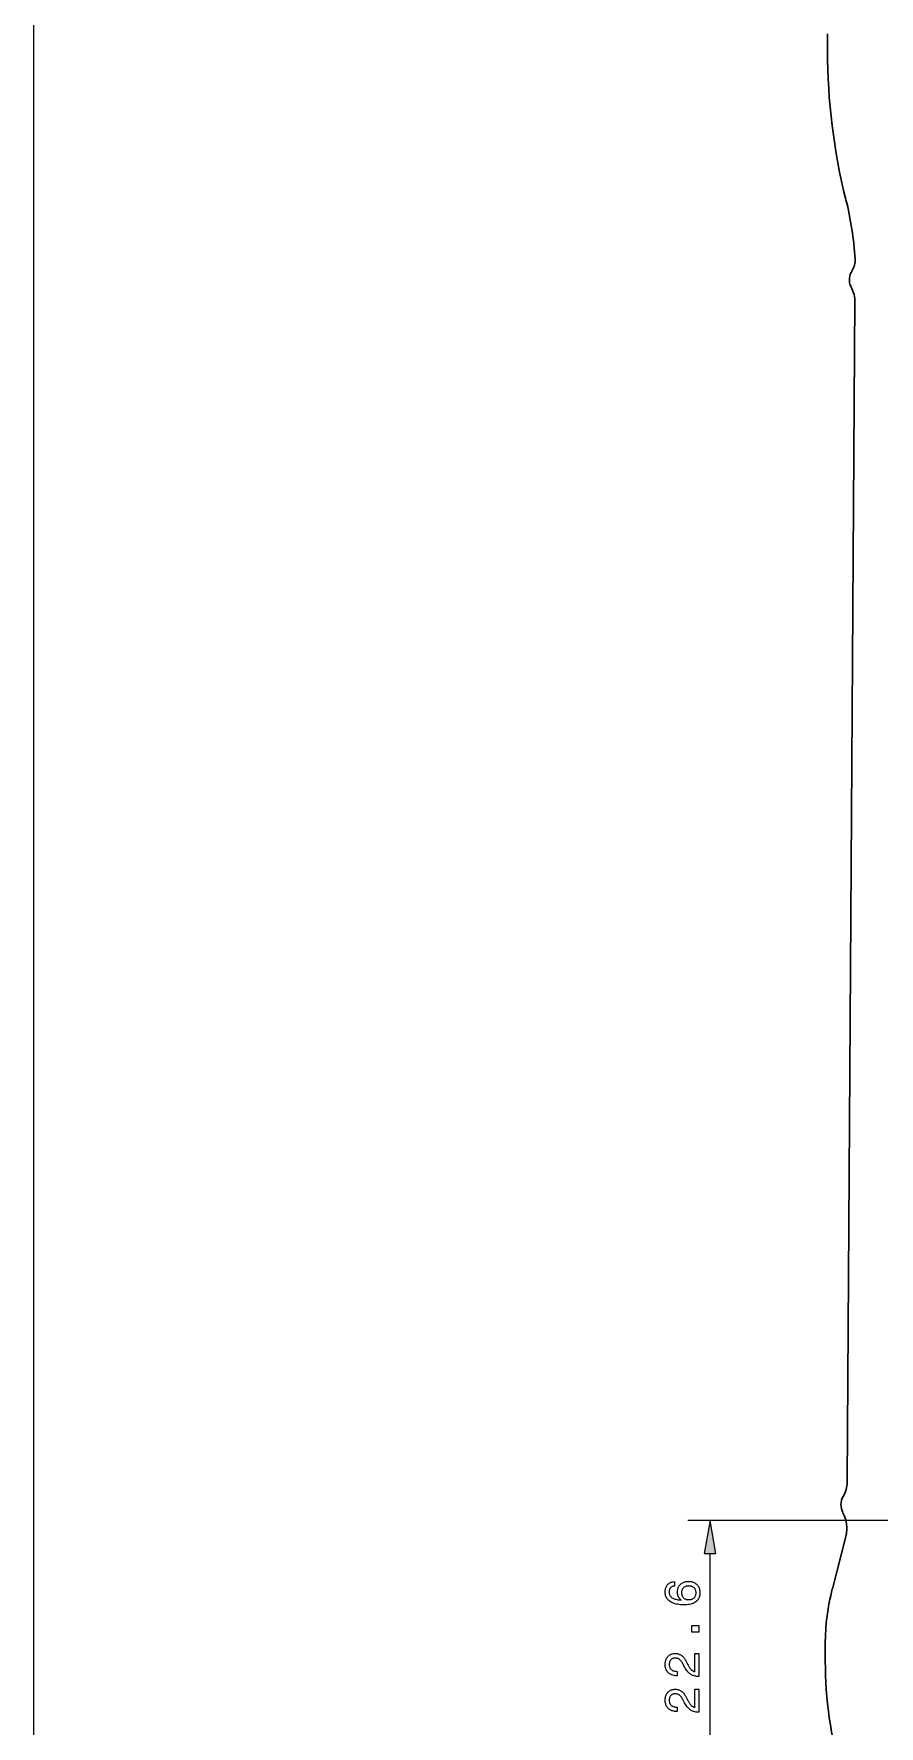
# Model space of a CAD drawing. Header units: millimetres. Extents: x 5 to 286, y 5 to 409.
# Drawn here: x 5 to 80.6, y 85.5 to 236.9 of the extents above; entities that cross this region are included whole.
import ezdxf

# ---------------------------------------------------------------- set-up
doc = ezdxf.new("R2010")
doc.units = ezdxf.units.MM
doc.header["$LTSCALE"] = 0.2
doc.layers.add('DIMENSIONS', color=2, linetype='Continuous')
doc.layers.add('OUTLINE', color=7, linetype='Continuous', lineweight=25)

msp = doc.modelspace()

# ---------------------------------------------------------------- linework, layer by layer
at = {"layer": 'DIMENSIONS', "lineweight": 13}
msp.add_line((96.06, 103.91), (63.46, 103.91), dxfattribs=at)
at = {"layer": 'DIMENSIONS', "lineweight": 13, "ltscale": 0.417282}
msp.add_line((65.46, 84.26), (65.46, 100.95), dxfattribs=at)
at = {"layer": 'DIMENSIONS', "lineweight": 13}
for points in [[(65.98, 100.95), (65.46, 103.91), (64.94, 100.95)], [(62.27, 98.44), (62.27, 98.04), (62.23, 98.04), (62.19, 98.03), (62.14, 98.02), (62.1, 98), (62.07, 97.99), (62.03, 97.97), (62, 97.95), (61.97, 97.93), (61.94, 97.91), (61.92, 97.88), (61.89, 97.85), (61.87, 97.82), (61.85, 97.79), (61.84, 97.75), (61.82, 97.71), (61.81, 97.68), (61.8, 97.63), (61.8, 97.59), (61.8, 97.55), (61.79, 97.5), (61.8, 97.43), (61.8, 97.37), (61.82, 97.31), (61.84, 97.26), (61.86, 97.21), (61.89, 97.16), (61.93, 97.11), (61.97, 97.07), (62.01, 97.03), (62.06, 96.99), (62.12, 96.96), (62.18, 96.93), (62.25, 96.9), (62.32, 96.88), (62.4, 96.86), (62.49, 96.84), (62.58, 96.82), (62.67, 96.81), (62.77, 96.8), (62.88, 96.79), (62.85, 96.82), (62.82, 96.84), (62.79, 96.87), (62.76, 96.9), (62.74, 96.93), (62.71, 96.96), (62.69, 96.99), (62.67, 97.03), (62.65, 97.06), (62.63, 97.1), (62.62, 97.14), (62.6, 97.17), (62.59, 97.21), (62.58, 97.25), (62.57, 97.29), (62.56, 97.33), (62.56, 97.37), (62.55, 97.42), (62.55, 97.46), (62.55, 97.51), (62.55, 97.59), (62.56, 97.67), (62.58, 97.75), (62.59, 97.82), (62.62, 97.89), (62.65, 97.96), (62.68, 98.02), (62.73, 98.09), (62.77, 98.14), (62.82, 98.2), (62.88, 98.25), (62.94, 98.29), (63, 98.33), (63.07, 98.37), (63.14, 98.4), (63.21, 98.42), (63.29, 98.44), (63.37, 98.45), (63.46, 98.46), (63.54, 98.46), (63.63, 98.46), (63.72, 98.45), (63.8, 98.44), (63.87, 98.42), (63.95, 98.39), (64.02, 98.36), (64.09, 98.33), (64.15, 98.28), (64.21, 98.24), (64.27, 98.18), (64.32, 98.12), (64.37, 98.06), (64.41, 98), (64.45, 97.93), (64.48, 97.86), (64.5, 97.78), (64.52, 97.7), (64.54, 97.62), (64.55, 97.53), (64.55, 97.45), (64.55, 97.34), (64.53, 97.24), (64.52, 97.15), (64.49, 97.06), (64.46, 96.98), (64.42, 96.9), (64.37, 96.83), (64.32, 96.76), (64.25, 96.7), (64.18, 96.64), (64.11, 96.58), (64.03, 96.54), (63.94, 96.49), (63.84, 96.46), (63.74, 96.43), (63.63, 96.4), (63.52, 96.38), (63.39, 96.37), (63.27, 96.36), (63.13, 96.36), (62.98, 96.36), (62.82, 96.37), (62.68, 96.38), (62.55, 96.41), (62.42, 96.43), (62.3, 96.46), (62.18, 96.5), (62.08, 96.55), (61.98, 96.6), (61.89, 96.66), (61.8, 96.72), (61.73, 96.78), (61.66, 96.86), (61.6, 96.93), (61.55, 97.01), (61.51, 97.1), (61.48, 97.19), (61.46, 97.29), (61.45, 97.39), (61.44, 97.49), (61.45, 97.58), (61.45, 97.66), (61.46, 97.73), (61.48, 97.81), (61.5, 97.87), (61.52, 97.94), (61.55, 98), (61.58, 98.06), (61.62, 98.12), (61.66, 98.17), (61.71, 98.21), (61.76, 98.26), (61.81, 98.3), (61.86, 98.33), (61.92, 98.36), (61.99, 98.38), (62.05, 98.4), (62.12, 98.42), (62.2, 98.43)], [(63.55, 98.05), (63.49, 98.04), (63.44, 98.04), (63.38, 98.03), (63.33, 98.02), (63.28, 98.01), (63.24, 97.99), (63.2, 97.97), (63.15, 97.94), (63.12, 97.91), (63.08, 97.88), (63.05, 97.85), (63.02, 97.81), (62.99, 97.78), (62.97, 97.74), (62.95, 97.7), (62.93, 97.65), (62.92, 97.61), (62.91, 97.56), (62.91, 97.51), (62.9, 97.46), (62.91, 97.4), (62.91, 97.34), (62.92, 97.29), (62.93, 97.24), (62.95, 97.19), (62.97, 97.15), (62.99, 97.11), (63.02, 97.07), (63.04, 97.03), (63.08, 97), (63.11, 96.96), (63.15, 96.93), (63.19, 96.91), (63.24, 96.89), (63.28, 96.87), (63.33, 96.85), (63.38, 96.84), (63.44, 96.83), (63.49, 96.83), (63.55, 96.83), (63.61, 96.83), (63.67, 96.83), (63.72, 96.84), (63.77, 96.85), (63.82, 96.87), (63.87, 96.89), (63.91, 96.91), (63.95, 96.93), (63.99, 96.96), (64.03, 96.99), (64.06, 97.03), (64.09, 97.06), (64.12, 97.1), (64.14, 97.14), (64.16, 97.19), (64.18, 97.23), (64.19, 97.28), (64.2, 97.33), (64.21, 97.39), (64.21, 97.44), (64.21, 97.49), (64.2, 97.54), (64.19, 97.59), (64.18, 97.64), (64.16, 97.69), (64.14, 97.73), (64.12, 97.77), (64.09, 97.81), (64.06, 97.84), (64.03, 97.88), (63.99, 97.91), (63.95, 97.94), (63.91, 97.96), (63.86, 97.99), (63.81, 98), (63.77, 98.02), (63.71, 98.03), (63.66, 98.04), (63.61, 98.04)], [(64.46, 93.91), (63.82, 93.91), (63.82, 94.5), (64.46, 94.5)], [(64.46, 89.95), (64.45, 89.95), (64.36, 89.95), (64.28, 89.96), (64.2, 89.97), (64.12, 89.99), (64.04, 90), (63.97, 90.03), (63.9, 90.05), (63.83, 90.08), (63.77, 90.12), (63.71, 90.16), (63.65, 90.2), (63.59, 90.26), (63.53, 90.31), (63.47, 90.38), (63.41, 90.45), (63.35, 90.53), (63.29, 90.61), (63.23, 90.7), (63.17, 90.8), (63.12, 90.91), (62.98, 91.16), (62.95, 91.21), (62.93, 91.25), (62.9, 91.29), (62.87, 91.32), (62.84, 91.36), (62.82, 91.39), (62.79, 91.42), (62.76, 91.45), (62.73, 91.47), (62.7, 91.5), (62.67, 91.52), (62.63, 91.53), (62.6, 91.55), (62.56, 91.56), (62.53, 91.57), (62.49, 91.58), (62.45, 91.59), (62.41, 91.6), (62.37, 91.6), (62.33, 91.6), (62.29, 91.6), (62.24, 91.59), (62.2, 91.59), (62.16, 91.58), (62.12, 91.56), (62.08, 91.54), (62.04, 91.52), (62.01, 91.5), (61.98, 91.47), (61.95, 91.44), (61.92, 91.4), (61.9, 91.37), (61.87, 91.33), (61.85, 91.29), (61.84, 91.25), (61.83, 91.2), (61.82, 91.15), (61.81, 91.11), (61.8, 91.05), (61.8, 91), (61.8, 90.95), (61.81, 90.9), (61.82, 90.85), (61.83, 90.8), (61.85, 90.76), (61.87, 90.72), (61.89, 90.68), (61.92, 90.64), (61.95, 90.6), (61.99, 90.57), (62.03, 90.54), (62.07, 90.51), (62.11, 90.49), (62.16, 90.47), (62.21, 90.45), (62.26, 90.44), (62.32, 90.43), (62.37, 90.42), (62.43, 90.42), (62.5, 90.41), (62.53, 90.41), (62.53, 90.02), (62.47, 90.02), (62.38, 90.02), (62.29, 90.03), (62.21, 90.05), (62.12, 90.07), (62.05, 90.09), (61.97, 90.12), (61.91, 90.15), (61.84, 90.19), (61.78, 90.24), (61.72, 90.29), (61.67, 90.35), (61.62, 90.41), (61.58, 90.47), (61.54, 90.54), (61.51, 90.61), (61.49, 90.68), (61.47, 90.76), (61.45, 90.85), (61.45, 90.93), (61.44, 91.02), (61.45, 91.11), (61.45, 91.19), (61.47, 91.27), (61.48, 91.35), (61.51, 91.42), (61.53, 91.49), (61.56, 91.56), (61.6, 91.62), (61.64, 91.68), (61.69, 91.74), (61.74, 91.79), (61.8, 91.84), (61.85, 91.88), (61.91, 91.91), (61.98, 91.94), (62.04, 91.97), (62.11, 91.99), (62.18, 92), (62.26, 92.01), (62.34, 92.01), (62.4, 92.01), (62.46, 92.01), (62.52, 92), (62.57, 91.99), (62.63, 91.97), (62.68, 91.95), (62.73, 91.93), (62.78, 91.91), (62.83, 91.88), (62.88, 91.85), (62.93, 91.82), (62.97, 91.78), (63.01, 91.74), (63.06, 91.7), (63.1, 91.65), (63.14, 91.6), (63.18, 91.55), (63.21, 91.49), (63.25, 91.43), (63.28, 91.36), (63.41, 91.11), (63.45, 91.04), (63.49, 90.97), (63.52, 90.91), (63.56, 90.85), (63.59, 90.8), (63.63, 90.75), (63.66, 90.7), (63.69, 90.66), (63.72, 90.63), (63.75, 90.59), (63.78, 90.56), (63.81, 90.53), (63.85, 90.51), (63.88, 90.48), (63.91, 90.46), (63.95, 90.44), (63.98, 90.42), (64.02, 90.41), (64.05, 90.4), (64.09, 90.38), (64.09, 92.01), (64.46, 92.01)], [(64.46, 86.75), (64.45, 86.75), (64.36, 86.76), (64.28, 86.76), (64.2, 86.77), (64.12, 86.79), (64.04, 86.81), (63.97, 86.83), (63.9, 86.86), (63.83, 86.89), (63.77, 86.92), (63.71, 86.96), (63.65, 87.01), (63.59, 87.06), (63.53, 87.11), (63.47, 87.18), (63.41, 87.25), (63.35, 87.33), (63.29, 87.41), (63.23, 87.5), (63.17, 87.6), (63.12, 87.71), (62.98, 87.96), (62.95, 88.01), (62.93, 88.05), (62.9, 88.09), (62.87, 88.13), (62.84, 88.16), (62.82, 88.19), (62.79, 88.22), (62.76, 88.25), (62.73, 88.28), (62.7, 88.3), (62.67, 88.32), (62.63, 88.34), (62.6, 88.35), (62.56, 88.37), (62.53, 88.38), (62.49, 88.39), (62.45, 88.39), (62.41, 88.4), (62.37, 88.4), (62.33, 88.4), (62.29, 88.4), (62.24, 88.4), (62.2, 88.39), (62.16, 88.38), (62.12, 88.36), (62.08, 88.34), (62.04, 88.32), (62.01, 88.3), (61.98, 88.27), (61.95, 88.24), (61.92, 88.21), (61.9, 88.17), (61.87, 88.13), (61.85, 88.09), (61.84, 88.05), (61.83, 88), (61.82, 87.96), (61.81, 87.91), (61.8, 87.86), (61.8, 87.8), (61.8, 87.75), (61.81, 87.7), (61.82, 87.65), (61.83, 87.6), (61.85, 87.56), (61.87, 87.52), (61.89, 87.48), (61.92, 87.44), (61.95, 87.41), (61.99, 87.37), (62.03, 87.34), (62.07, 87.32), (62.11, 87.29), (62.16, 87.27), (62.21, 87.26), (62.26, 87.24), (62.32, 87.23), (62.37, 87.22), (62.43, 87.22), (62.5, 87.22), (62.53, 87.22), (62.53, 86.82), (62.47, 86.82), (62.38, 86.83), (62.29, 86.83), (62.21, 86.85), (62.12, 86.87), (62.05, 86.89), (61.97, 86.92), (61.91, 86.96), (61.84, 87), (61.78, 87.04), (61.72, 87.09), (61.67, 87.15), (61.62, 87.21), (61.58, 87.27), (61.54, 87.34), (61.51, 87.41), (61.49, 87.49), (61.47, 87.57), (61.45, 87.65), (61.45, 87.73), (61.44, 87.83), (61.45, 87.91), (61.45, 88), (61.47, 88.08), (61.48, 88.15), (61.51, 88.23), (61.53, 88.3), (61.56, 88.36), (61.6, 88.43), (61.64, 88.48), (61.69, 88.54), (61.74, 88.59), (61.8, 88.64), (61.85, 88.68), (61.91, 88.72), (61.98, 88.75), (62.04, 88.77), (62.11, 88.79), (62.18, 88.8), (62.26, 88.81), (62.34, 88.81), (62.4, 88.81), (62.46, 88.81), (62.52, 88.8), (62.57, 88.79), (62.63, 88.77), (62.68, 88.76), (62.73, 88.74), (62.78, 88.71), (62.83, 88.68), (62.88, 88.65), (62.93, 88.62), (62.97, 88.58), (63.01, 88.54), (63.06, 88.5), (63.1, 88.45), (63.14, 88.4), (63.18, 88.35), (63.21, 88.29), (63.25, 88.23), (63.28, 88.16), (63.41, 87.91), (63.45, 87.84), (63.49, 87.78), (63.52, 87.71), (63.56, 87.66), (63.59, 87.6), (63.63, 87.55), (63.66, 87.51), (63.69, 87.47), (63.72, 87.43), (63.75, 87.39), (63.78, 87.36), (63.81, 87.34), (63.85, 87.31), (63.88, 87.29), (63.91, 87.26), (63.95, 87.24), (63.98, 87.23), (64.02, 87.21), (64.05, 87.2), (64.09, 87.19), (64.09, 88.81), (64.46, 88.81)]]:
    msp.add_lwpolyline(points, close=True, dxfattribs=at)
msp.add_solid([(65.98, 100.95), (65.46, 103.91), (65.98, 100.95), (64.94, 100.95)], dxfattribs=at)
at = {"layer": 'OUTLINE'}
msp.add_line((5, 5), (5, 409), dxfattribs=at)
at = {"layer": 'OUTLINE', "lineweight": 30, "ltscale": 0.0375}
for p, q in [((75.96, 235.41), (75.96, 236.91)), ((75.76, 91.31), (75.76, 92.81))]:
    msp.add_line(p, q, dxfattribs=at)
at = {"layer": 'OUTLINE', "lineweight": 30, "ltscale": 0.015264}
msp.add_line((78.28, 213.75), (78.04, 214.32), dxfattribs=at)
at = {"layer": 'OUTLINE', "lineweight": 30}
msp.add_line((78.41, 213.07), (77.71, 107.33), dxfattribs=at)
at = {"layer": 'OUTLINE', "lineweight": 30, "ltscale": 0.1179}
msp.add_line((77.57, 102.35), (76.39, 97.78), dxfattribs=at)
at = {"layer": 'OUTLINE', "lineweight": 30, "ltscale": 0.004642}
msp.add_line((77.61, 102.53), (77.57, 102.35), dxfattribs=at)
at = {"layer": 'OUTLINE', "lineweight": 30}
for centre, radius, start, end in [((130.96, 235.41), 55, 180, 194.0274), ((48.5, 214.8), 30, 3.7626, 14.0274), ((76.74, 216.66), 1.7, 326.7555, 3.7626), ((79.41, 214.91), 1.5, 146.7555, 203.2235), ((76.71, 213.08), 1.7, 359.6208, 23.2235), ((78.66, 105.31), 1.5, 149.86, 207.8873), ((75.15, 107.35), 2.57, 329.8601, 359.6206), ((74.69, 103.2), 3, 347.108, 27.8872), ((95.76, 92.81), 20, 165.5881, 180), ((111.56, 91.31), 35.8, 180, 196.2201)]:
    msp.add_arc(centre, radius, start, end, dxfattribs=at)

doc.saveas('drawing.dxf')
